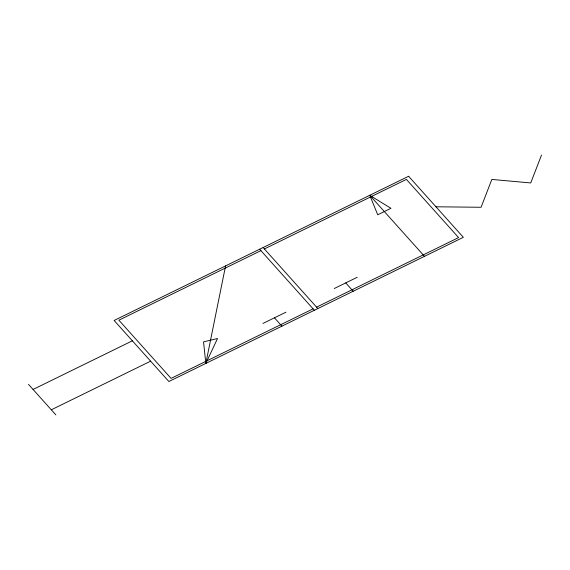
<?xml version="1.0" encoding="UTF-8"?>
<svg xmlns="http://www.w3.org/2000/svg" width="570" height="570" viewBox="0 0 570 570"><rect width="100%" height="100%" fill="white"/><g stroke="black" fill="none" stroke-linecap="round" stroke-linejoin="round"><path stroke-width="0.85" d="M205.834 363.411L217.541 338.495L203.533 341.865L205.834 363.411L225.578 265.891M541.5 155.111L530.734 182.949L491.846 179.429L481.073 207.266L435.972 206.789M260.903 250.643L118.881 320.19L171.071 378.387L313.094 308.84M264.38 248.94L406.403 179.393L458.586 237.59L316.564 307.137M33.06 389.453L132.375 340.817M51.307 409.801L150.623 361.166M262.948 323.447L285.933 312.189M334.234 288.534L357.226 277.276M369.759 195.289L390.949 208.307L377.725 214.783L369.759 195.289L424.5 256.336M345.733 282.905L353.208 291.242M263.105 247.515L317.846 308.562M259.628 249.218L314.369 310.265M274.441 317.818L281.915 326.154M28.5 384.365L55.867 414.889M408.597 176.273L114.128 320.468L168.87 381.515L463.339 237.312L408.597 176.273"/></g></svg>
